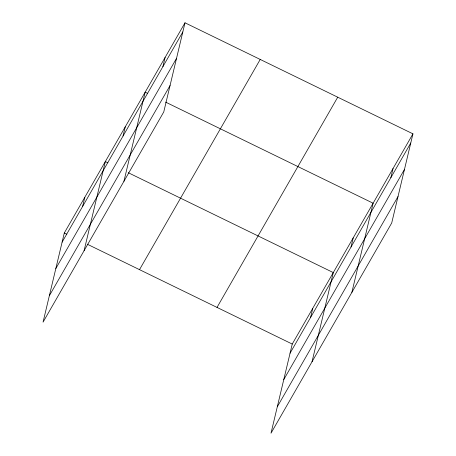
<?xml version="1.0" encoding="UTF-8"?>
<svg xmlns="http://www.w3.org/2000/svg" width="456" height="456" viewBox="0 0 456 456"><rect width="100%" height="100%" fill="white"/><g stroke="black" fill="none" stroke-linecap="round" stroke-linejoin="round"><path stroke-width="0.68" d="M184.999 22.8L64.29 233.005L43.052 322.158L163.761 111.948L184.999 22.8L412.948 133.842L391.71 222.995L271.001 433.2L292.239 344.052L412.948 133.842M82.633 206.414L84.81 197.271M84.092 250.686L105.33 161.538L107.878 162.781M123.069 135.991L125.246 126.853M123.929 181.317L145.168 92.169L147.715 93.412M162.906 66.622L165.083 57.484M310.582 317.456L312.759 308.313M312.041 361.728L333.279 272.58L128.279 172.716M351.017 247.038L353.195 237.895M351.878 292.359L373.116 203.211L165.568 102.104M390.855 177.669L393.032 168.526M62.113 242.147L182.822 31.943M55.82 268.55L176.535 58.345M49.339 295.756L170.054 85.546M139.513 269.65L260.222 59.445M217.016 307.407L337.725 97.196M290.062 353.189L410.77 142.984M283.769 379.591L404.483 169.387M277.288 406.798L398.002 196.587M64.29 233.005L66.838 234.247M87.239 244.188L292.239 344.052"/></g></svg>
